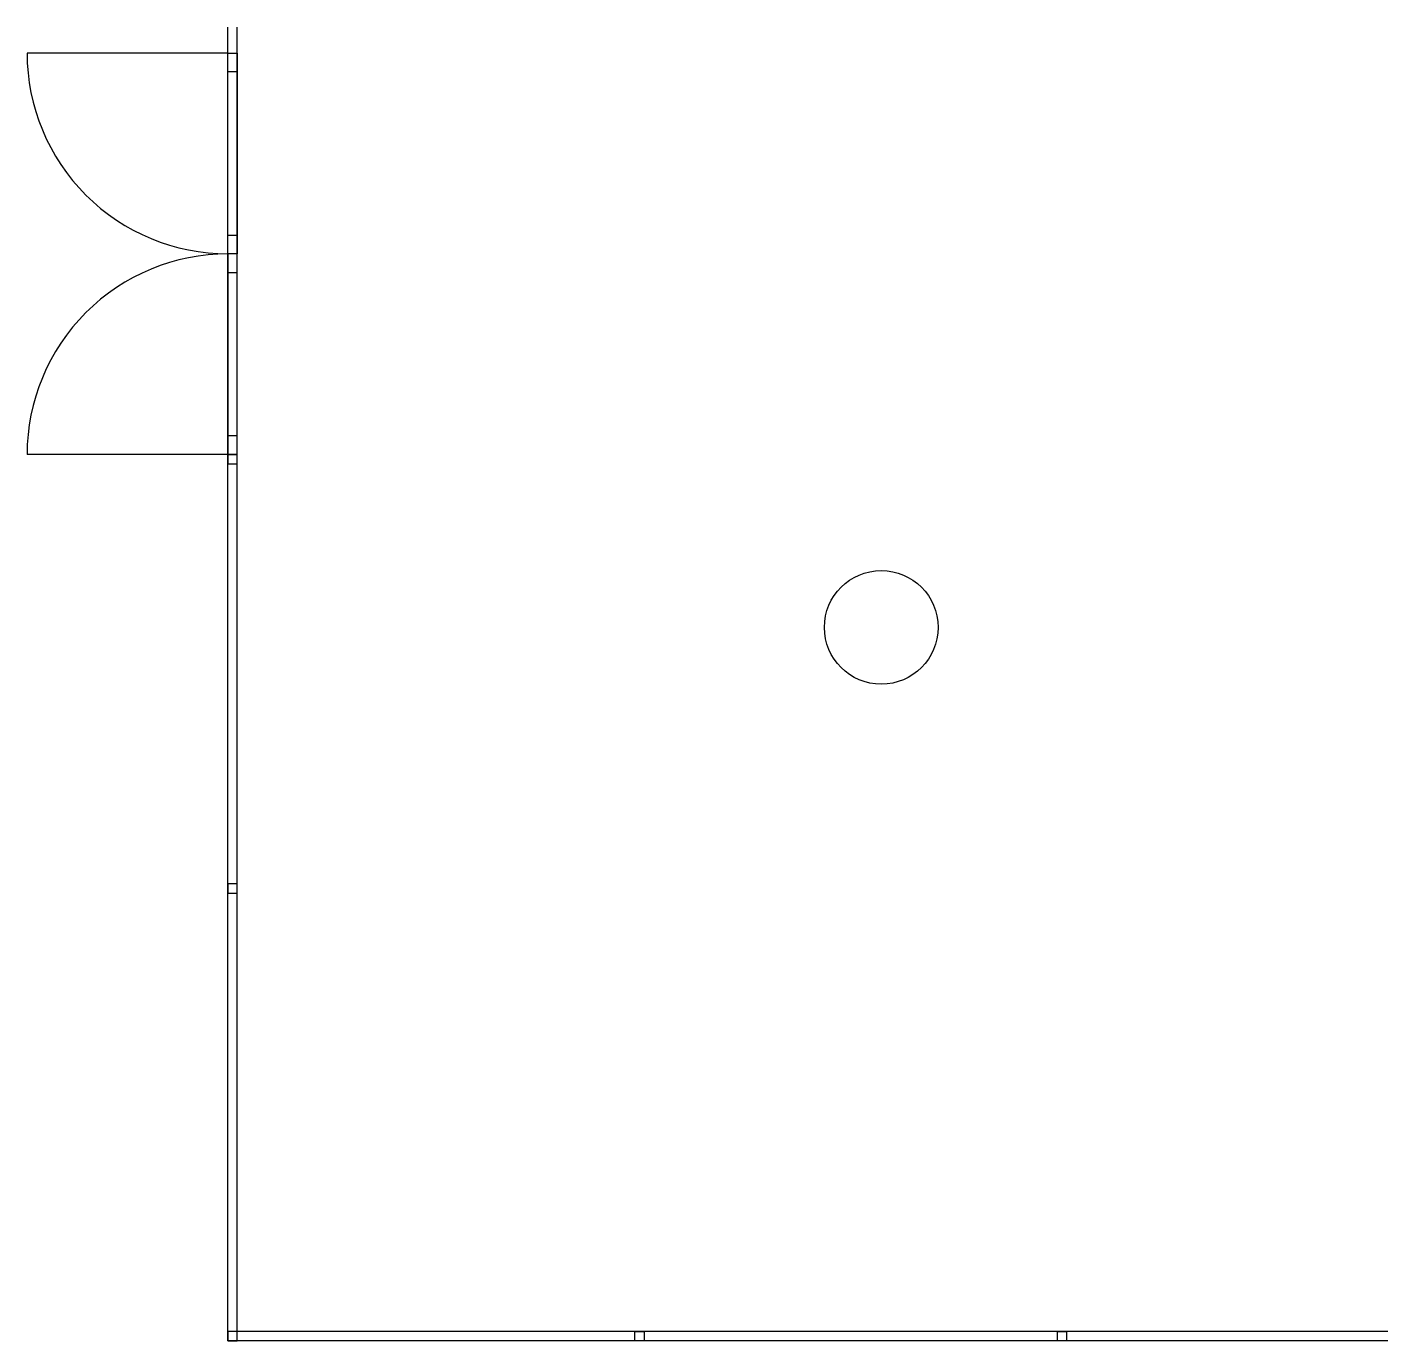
# Model space of a CAD drawing. Header units: millimetres. Extents: x 88 to 97873, y 32 to 55088.
# Drawn here: x 2762 to 10006, y 32 to 7063 of the extents above; entities that cross this region are included whole.
import ezdxf

# ---------------------------------------------------------------- set-up
doc = ezdxf.new("R2010")
doc.units = ezdxf.units.MM
doc.header["$LTSCALE"] = 0.3
doc.layers.add('Ligação exterior', color=171, linetype='Continuous')
doc.layers.add('Planta', color=7, linetype='Continuous')

# ---------------------------------------------------------------- blocks, each defined once
blk = doc.blocks.new('piso 0')
at = {"layer": 'Planta', "color": 7, "ltscale": 0.05}
for p, q in [((3835.8, 2478.7), (3835.8, 7063.1)), ((3885.7, 2478.7), (3885.7, 7062.9)), ((3836.3, 6923.4), (3886.1, 6923.4)), ((3836.3, 6823.7), (3836.3, 6923.4)), ((3836.3, 5849.6), (3836.3, 6923.4)), ((3836.3, 6923.4), (3886.1, 6923.4)), ((3886.1, 6923.4), (3886.1, 6823.7)), ((3886.1, 6923.4), (3886.1, 5849.6)), ((3886.1, 6823.7), (3836.3, 6823.7)), ((3836.3, 5949.3), (3886.1, 5949.3)), ((3836.3, 5849.6), (3836.3, 5949.3)), ((3886.1, 5949.3), (3886.1, 5849.6)), ((3886.1, 5849.6), (3836.3, 5849.6)), ((3836.3, 5849.6), (3836.3, 5749.9)), ((3886.1, 5849.6), (3836.3, 5849.6)), ((3836.3, 5849.6), (3836.3, 4775.8)), ((3886.1, 5849.6), (3836.3, 5849.6)), ((3886.1, 5849.6), (3836.3, 5849.6)), ((3886.1, 5749.9), (3886.1, 5849.6)), ((3886.1, 4775.8), (3886.1, 5849.6)), ((3836.3, 5749.9), (3886.1, 5749.9)), ((3886.1, 4875.5), (3836.3, 4875.5)), ((3836.3, 4875.5), (3836.3, 4775.8)), ((3886.1, 4775.8), (3886.1, 4875.5)), ((3885.7, 4775.8), (3835.8, 4775.8)), ((3835.8, 4775.8), (3835.8, 4726)), ((3835.8, 4726), (3885.7, 4726)), ((3836.3, 4775.8), (3886.1, 4775.8)), ((3836.3, 4775.8), (3886.1, 4775.8)), ((3885.7, 4726), (3885.7, 4775.8)), ((3835.8, 32), (3835.8, 2478.7)), ((3885.7, 32), (3885.7, 2478.7)), ((17417.7, 81.9), (3835.8, 81.9)), ((3885.7, 81.9), (3835.8, 81.9)), ((3835.8, 81.9), (3835.8, 32)), ((3885.7, 32), (3885.7, 81.9)), ((6013.3, 32), (6013.3, 81.9)), ((6013.3, 81.9), (6063.2, 81.9)), ((6063.2, 81.9), (6063.2, 32)), ((8274.3, 32), (8274.3, 81.9)), ((8274.3, 81.9), (8324.1, 81.9)), ((8324.1, 81.9), (8324.1, 32)), ((17417.7, 32), (3835.8, 32)), ((3835.8, 32), (3885.7, 32)), ((6063.2, 32), (6013.3, 32)), ((8324.1, 32), (8274.3, 32))]:
    blk.add_line(p, q, dxfattribs=at)
at = {"layer": 'Planta', "color": 7, "ltscale": 0.5}
for p, q in [((3836.3, 6923.4), (2762.1, 6923.4)), ((3836.3, 4775.8), (2762.1, 4775.8))]:
    blk.add_line(p, q, dxfattribs=at)
at = {"layer": 'Planta', "color": 7}
blk.add_circle((7332, 3850.5), 304.1, dxfattribs=at)
at = {"layer": 'Planta', "color": 7, "ltscale": 0.5}
for centre, start, end in [((3835.8, 6923.4), 179.99894, 270.02311), ((3835.8, 4775.8), 89.97689, 180.00106)]:
    blk.add_arc(centre, 1073.8, start, end, dxfattribs=at)

msp = doc.modelspace()

# ---------------------------------------------------------------- linework, layer by layer
at = {"layer": 'Planta', "color": 7, "ltscale": 0.05}
for p, q in [((3885.7, 2478.7), (3835.8, 2478.7)), ((3835.8, 2478.7), (3835.8, 2428.8)), ((3885.7, 2428.8), (3885.7, 2478.7)), ((3835.8, 2428.8), (3885.7, 2428.8))]:
    msp.add_line(p, q, dxfattribs=at)

# ---------------------------------------------------------------- block references
at = {"layer": 'Ligação exterior', "color": 30}
msp.add_blockref('piso 0', (0, 0), dxfattribs=at)

doc.saveas('drawing.dxf')
